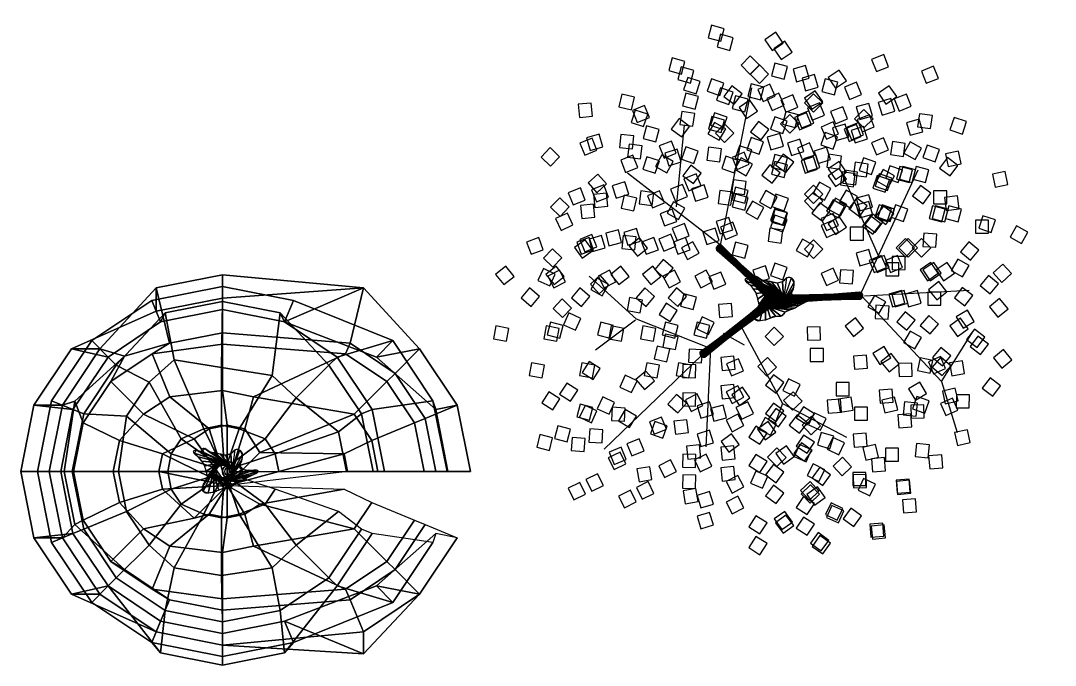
# Model space of a CAD drawing. Extents: x -6 to 11.6, y -2.5 to 13.7.
# Drawn here: x 5.31 to 10.99, y -2.5 to 1.04 of the extents above; entities that cross this region are included whole.
import ezdxf

# ---------------------------------------------------------------- set-up
doc = ezdxf.new("R2010")
doc.units = 0
doc.header["$LTSCALE"] = 1.25
doc.header["$MEASUREMENT"] = 0
doc.layers.get('0').update_dxf_attribs({"linetype": 'CONTINUOUS'})
doc.layers.add('PLANTS', color=3, linetype='CONTINUOUS')

# ---------------------------------------------------------------- blocks, each defined once
blk = doc.blocks.new('T3')
at = {"color": 10}
blk.add_lwpolyline([(0.0317, 0.0392, -0.117832), (0.0349, 0.0351, -0.109862), (0.036, 0.0296, -0.036437), (0.0354, 0.0234, -0.034184), (0.0339, 0.0169, -0.070317), (0.0317, 0.0123, 0.121404), (0.0307, 0.0095, 0.105675), (0.0309, 0.0078, 0.10563), (0.0317, 0.0063, 0.11787), (0.034, 0.0048, 0.050289), (0.0402, 0.0032, 0.018663), (0.0459, 0.0025, 0.01497), (0.0529, 0.0021, 0.087147), (0.0578, 0.0029, -0.118281), (0.0614, 0.0032, -0.325615), (0.0642, 0.0004, -0.326103), (0.0624, -0.0032, -0.032273), (0.0591, -0.0046, 0.027106), (0.055, -0.0063, 0.002318), (0.0467, -0.0105, 0.008478), (0.0444, -0.0116, 0.036344), (0.042, -0.0132, -0.022039), (0.0381, -0.0159, -0.092744), (0.0318, -0.0183, 0.069203), (0.0233, -0.0212, 0.147866), (0.0177, -0.0264, -0.172152), (0.0127, -0.0307, -0.132721), (0.0065, -0.0313, 0.108842), (-0.0011, -0.0317, 0.053805), (-0.0066, -0.0339, -0.040641), (-0.0138, -0.037, -0.081395), (-0.0294, -0.0396, -0.221332), (-0.0349, -0.037, -0.079922), (-0.0366, -0.0342, -0.108313), (-0.037, -0.0317, -0.048517), (-0.0366, -0.0289, -0.02389), (-0.0349, -0.0233, -0.137674), (-0.0294, -0.0155, 0.264867), (-0.0275, -0.0106, 0.017693), (-0.028, -0.0077, 0.00755), (-0.0296, -0.0011, 0.004346), (-0.0318, 0.0072, 0.010497), (-0.0328, 0.0106, 0.070056), (-0.0345, 0.0141, 0.023562), (-0.0413, 0.0233, 0.090241), (-0.0474, 0.0285, -0.118501), (-0.0519, 0.0328, -0.08154), (-0.0529, 0.0353, -0.126697), (-0.0529, 0.037, -0.215241), (-0.0518, 0.0384, -0.116434), (-0.0487, 0.0392, -0.22855), (-0.0456, 0.0377, 0.214017), (-0.0423, 0.036, 0.07524), (-0.0392, 0.0363, 0.190759), (-0.0381, 0.037, 0.274563), (-0.038, 0.0385, -0.2385), (-0.0381, 0.0402, -0.087445), (-0.0371, 0.0416, -0.110244), (-0.036, 0.0423, -0.136741), (-0.0342, 0.0425, -0.06456), (-0.0307, 0.0413, -0.144236), (-0.0272, 0.038, 0.201708), (-0.0243, 0.036, 0.026586), (-0.0197, 0.0351, -0.015616), (-0.0116, 0.0339, -0.012911), (-0.0034, 0.0321, 0.016293), (0.0032, 0.0307, 0.100723), (0.0087, 0.0308, 0.063874), (0.0169, 0.0339, 0.158892), (0.0202, 0.0372, -0.171356), (0.0233, 0.0402, -0.140353), (0.0277, 0.0409, -0.14068)], format="xyb", close=True, dxfattribs=at)
at = {"color": 10, "elevation": 0.2773}
for points in [[(0.0112, 0.0116), (0.0075, 0.0111), (0.0038, 0.009), (0.0017, 0.0069), (0.0001, 0.0037), (-0.0004, 0)], [(0.0112, 0.0116), (0.0149, 0.0111), (0.0186, 0.009), (0.0208, 0.0069), (0.0223, 0.0037), (0.0229, 0)], [(0.0112, -0.0116), (0.0075, -0.0111), (0.0038, -0.009), (0.0017, -0.0069), (0.0001, -0.0037), (-0.0004, 0)], [(0.0112, -0.0116), (0.0149, -0.0111), (0.0186, -0.009), (0.0208, -0.0069), (0.0223, -0.0037), (0.0229, 0)]]:
    blk.add_lwpolyline(points, dxfattribs=at)
at = {"color": 10}
for centre, radius in [((0, 0, 0.0593), 0.0169), ((0.0112, 0, 0.2773), 0.0116), ((0.0123, 0, 0.2741), 0.00847)]:
    blk.add_circle(centre, radius, dxfattribs=at)
at = {"color": 3}
mesh = blk.add_polymesh((16, 14), dxfattribs=dict(at, m_close=True))
for k, corner in enumerate([(0.0234, 0, 0.2719), (0.1026, 0, 0.3232), (0.2265, 0, 0.3215), (0.2752, 0, 0.4233), (0.2963, 0, 0.4657), (0.4107, 0, 0.5217), (0.4123, 0, 0.5679), (0.4535, 0, 0.7521), (0.4535, 0, 0.8368), (0.39, 0, 0.9003), (0.3688, 0, 1.0061), (0.2842, 0, 1.0484), (0.2287, 0, 1.1041), (0.008, -0.0254, 1.1063), (0.0218, 0.0081, 0.2719), (0.0962, 0.0324, 0.3232), (0.212, 0.0729, 0.3215), (0.2542, 0.1053, 0.4233), (0.2738, 0.1134, 0.4657), (0.3849, 0.1296, 0.5217), (0.3898, 0.1134, 0.5679), (0.4293, 0.1215, 0.7521), (0.4293, 0.1215, 0.8368), (0.3707, 0.0972, 0.9003), (0.3511, 0.0891, 1.0061), (0.2729, 0.0567, 1.0484), (0.2222, 0.0324, 1.1041), (0.008, -0.0254, 1.1063), (0.0172, 0.015, 0.2719), (0.0778, 0.0599, 0.3232), (0.1347, 0.1347, 0.3598), (0.1946, 0.1946, 0.4233), (0.2095, 0.2095, 0.4657), (0.3115, 0.2395, 0.5217), (0.2815, 0.2095, 0.564), (0.3605, 0.2245, 0.7521), (0.3605, 0.2245, 0.8368), (0.3156, 0.1796, 0.9003), (0.3006, 0.1646, 1.0061), (0.2408, 0.1048, 1.0484), (0.0679, 0.0345, 1.1063), (0.008, -0.0254, 1.1063), (0.0103, 0.0196, 0.2719), (0.0302, 0.0782, 0.3082), (0.0909, 0.176, 0.3232), (0.1053, 0.2901, 0.3933), (0.1134, 0.2738, 0.4657), (0.1296, 0.3129, 0.5715), (0.1134, 0.2738, 0.6138), (0.2575, 0.3359, 0.7693), (0.2575, 0.3359, 0.854), (0.2332, 0.2347, 0.9003), (0.2251, 0.2151, 1.0061), (0.0567, 0.1369, 0.9948), (0.0404, 0.0782, 1.0505), (0.008, -0.0254, 1.1063), (0.0022, 0.0212, 0.2719), (-0.0022, 0.0847, 0.3082), (-0.0022, 0.1905, 0.3082), (0, 0.311, 0.3933), (0, 0.2963, 0.4657), (0, 0.3387, 0.5715), (0, 0.2963, 0.6138), (0, 0.3175, 0.6985), (0, 0.3601, 0.8004), (0, 0.254, 0.8467), (0, 0.2328, 0.9525), (0, 0.1482, 0.9948), (0.008, 0.0847, 1.0505), (0.008, -0.0254, 1.1063), (-0.0059, 0.0196, 0.2719), (-0.0346, 0.0782, 0.3082), (-0.0886, 0.2045, 0.3104), (-0.1053, 0.2901, 0.3933), (-0.1134, 0.2738, 0.4657), (-0.1296, 0.3129, 0.5715), (-0.1134, 0.2738, 0.6138), (-0.1215, 0.2933, 0.6985), (-0.1215, 0.3359, 0.8004), (-0.0972, 0.2347, 0.8467), (-0.1291, 0.2151, 1.0061), (-0.0967, 0.1369, 1.0484), (-0.0244, 0.0782, 1.0505), (0.008, -0.0254, 1.1063), (-0.0127, 0.015, 0.2719), (-0.0756, 0.0599, 0.3275), (-0.1347, 0.1632, 0.3426), (-0.1946, 0.1946, 0.4233), (-0.2095, 0.2095, 0.4657), (-0.2395, 0.2395, 0.5715), (-0.2095, 0.2095, 0.6138), (-0.2765, 0.2245, 0.6794), (-0.2245, 0.2245, 0.7832), (-0.1796, 0.2113, 0.8553), (-0.2046, 0.1646, 1.0061), (-0.1448, 0.1048, 1.0484), (-0.0519, 0.0599, 1.0505), (0.008, -0.0254, 1.1063), (-0.0173, 0.0081, 0.2719), (-0.094, 0.0324, 0.3275), (-0.176, 0.1014, 0.3426), (-0.2542, 0.1053, 0.4233), (-0.2738, 0.1134, 0.4657), (-0.3129, 0.1296, 0.5715), (-0.2738, 0.1134, 0.6138), (-0.3453, 0.1215, 0.6794), (-0.2933, 0.1215, 0.7832), (-0.2707, 0.1289, 0.8667), (-0.2551, 0.0891, 1.0061), (-0.1889, 0.0567, 1.0714), (-0.1102, 0.0324, 1.1041), (0.008, -0.0254, 1.1063), (-0.0189, 0, 0.2719), (-0.1004, 0, 0.3275), (-0.1905, 0, 0.3598), (-0.2752, 0, 0.4233), (-0.2963, 0, 0.4657), (-0.3387, 0, 0.5715), (-0.2963, 0, 0.6138), (-0.3695, 0, 0.6794), (-0.3175, 0, 0.7832), (-0.29, 0, 0.8582), (-0.2728, 0, 1.0061), (-0.2002, 0, 1.0714), (-0.1167, 0, 1.1041), (0.008, -0.0254, 1.1063), (-0.0173, -0.0081, 0.2719), (-0.094, -0.0324, 0.3275), (-0.176, -0.0729, 0.3598), (-0.2542, -0.1053, 0.4233), (-0.2738, -0.1134, 0.4657), (-0.3129, -0.1296, 0.5715), (-0.2738, -0.1134, 0.6138), (-0.3453, -0.1215, 0.6794), (-0.2933, -0.1215, 0.7832), (-0.2707, -0.0972, 0.8582), (-0.2551, -0.0891, 1.0061), (-0.1889, -0.0567, 1.0714), (-0.1102, -0.0324, 1.1041), (0.008, -0.0254, 1.1063), (-0.0127, -0.015, 0.2719), (-0.0756, -0.0599, 0.3275), (-0.1347, -0.1347, 0.3598), (-0.1946, -0.1946, 0.4233), (-0.2095, -0.2095, 0.4657), (-0.2395, -0.2395, 0.5715), (-0.2095, -0.2095, 0.6138), (-0.2765, -0.2245, 0.6794), (-0.2245, -0.2245, 0.7832), (-0.1796, -0.1796, 0.8467), (-0.2046, -0.1646, 1.0061), (-0.1448, -0.1048, 1.0484), (-0.0519, -0.0852, 1.1063), (0.008, -0.0254, 1.1063), (-0.0059, -0.0196, 0.2719), (-0.0346, -0.0782, 0.3082), (-0.0886, -0.176, 0.3275), (-0.1053, -0.2542, 0.4233), (-0.1134, -0.3321, 0.4592), (-0.1296, -0.3129, 0.5715), (-0.1134, -0.2738, 0.6138), (-0.1215, -0.2933, 0.6985), (-0.1215, -0.2933, 0.7832), (-0.0972, -0.2347, 0.8467), (-0.1291, -0.2151, 1.0061), (-0.0967, -0.1369, 1.0484), (-0.0244, -0.0782, 1.0505), (0.008, -0.0254, 1.1063), (0.0022, -0.0212, 0.2719), (-0.0022, -0.0847, 0.3082), (-0.0022, -0.1905, 0.3082), (0, -0.2752, 0.4233), (0, -0.3546, 0.4592), (0, -0.3387, 0.5715), (0, -0.2963, 0.6138), (0, -0.3175, 0.6985), (0, -0.3175, 0.7832), (0, -0.254, 0.8467), (0, -0.2328, 0.9525), (0, -0.1482, 0.9948), (0.008, -0.0847, 1.0505), (0.008, -0.0254, 1.1063), (0.0103, -0.0196, 0.2719), (0.0302, -0.0782, 0.3082), (0.0909, -0.176, 0.3232), (0.1053, -0.2542, 0.4233), (0.1134, -0.3321, 0.4592), (0.1296, -0.3129, 0.5715), (0.1134, -0.2738, 0.6138), (0.2575, -0.3337, 0.7371), (0.2575, -0.2933, 0.8368), (0.2332, -0.2347, 0.9003), (0.2251, -0.2151, 1.0061), (0.0567, -0.1369, 0.9948), (0.0404, -0.0782, 1.0505), (0.008, -0.0254, 1.1063), (0.0172, -0.015, 0.2719), (0.0778, -0.0599, 0.3232), (0.1347, -0.1347, 0.3598), (0.1946, -0.1946, 0.4233), (0.2095, -0.2095, 0.4657), (0.3115, -0.2395, 0.5217), (0.2815, -0.2095, 0.564), (0.3605, -0.2245, 0.7521), (0.3605, -0.2245, 0.8368), (0.3156, -0.1796, 0.9003), (0.3006, -0.1646, 1.0061), (0.2408, -0.1048, 1.0484), (0.0679, -0.0599, 1.0505), (0.008, -0.0254, 1.1063), (0.0218, -0.0081, 0.2719), (0.0962, -0.0324, 0.3232), (0.212, -0.0729, 0.3215), (0.2542, -0.1053, 0.4233), (0.2738, -0.1134, 0.4657), (0.3849, -0.1296, 0.5217), (0.3898, -0.1134, 0.5679), (0.4293, -0.1215, 0.7521), (0.4293, -0.1215, 0.8368), (0.3707, -0.0972, 0.9003), (0.3511, -0.0891, 1.0061), (0.2729, -0.0567, 1.0484), (0.2222, -0.0324, 1.1041), (0.008, -0.0254, 1.1063)]):
    mesh.set_mesh_vertex(divmod(k, 14), corner)
at = {"color": 10}
mesh = blk.add_polymesh((2, 36), dxfattribs=dict(at, n_close=True))
for k, corner in enumerate([(0.0169, 0, 0.0593), (0.0167, 0.0029, 0.0593), (0.0159, 0.0058, 0.0593), (0.0147, 0.0085, 0.0593), (0.013, 0.0109, 0.0593), (0.0109, 0.013, 0.0593), (0.0085, 0.0147, 0.0593), (0.0058, 0.0159, 0.0593), (0.0029, 0.0167, 0.0593), (0, 0.0169, 0.0593), (-0.0029, 0.0167, 0.0593), (-0.0058, 0.0159, 0.0593), (-0.0085, 0.0147, 0.0593), (-0.0109, 0.013, 0.0593), (-0.013, 0.0109, 0.0593), (-0.0147, 0.0085, 0.0593), (-0.0159, 0.0058, 0.0593), (-0.0167, 0.0029, 0.0593), (-0.0169, 0, 0.0593), (-0.0167, -0.0029, 0.0593), (-0.0159, -0.0058, 0.0593), (-0.0147, -0.0085, 0.0593), (-0.013, -0.0109, 0.0593), (-0.0109, -0.013, 0.0593), (-0.0085, -0.0147, 0.0593), (-0.0058, -0.0159, 0.0593), (-0.0029, -0.0167, 0.0593), (0, -0.0169, 0.0593), (0.0029, -0.0167, 0.0593), (0.0058, -0.0159, 0.0593), (0.0085, -0.0147, 0.0593), (0.0109, -0.013, 0.0593), (0.013, -0.0109, 0.0593), (0.0147, -0.0085, 0.0593), (0.0159, -0.0058, 0.0593), (0.0167, -0.0029, 0.0593), (0.0223, 0.0396), (0.015, 0.0329), (0.0052, 0.0305), (-0.0048, 0.0324), (-0.0147, 0.0344), (-0.0247, 0.0361), (-0.0327, 0.0421), (-0.0383, 0.0368), (-0.0474, 0.0389), (-0.0522, 0.0334), (-0.0448, 0.0267), (-0.0381, 0.0191), (-0.0328, 0.0105), (-0.0301, 0.0007), (-0.0278, -0.0091), (-0.0317, -0.0177), (-0.0361, -0.0268), (-0.0354, -0.0365), (-0.0263, -0.0395), (-0.0163, -0.0378), (-0.0068, -0.0341), (0.0028, -0.0311), (0.0128, -0.0306), (0.0199, -0.0236), (0.0288, -0.019), (0.0384, -0.0157), (0.047, -0.0103), (0.0561, -0.0059), (0.0642, -0.0006), (0.0566, 0.0025), (0.0465, 0.0024), (0.0365, 0.004), (0.031, 0.0108), (0.0348, 0.0202), (0.036, 0.0303), (0.0317, 0.0392)]):
    mesh.set_mesh_vertex(divmod(k, 36), corner)
mesh = blk.add_polymesh((2, 36), dxfattribs=dict(at, n_close=True))
for k, corner in enumerate([(0.0169, 0, 0.0593), (0.0167, 0.0029, 0.0593), (0.0159, 0.0058, 0.0593), (0.0147, 0.0085, 0.0593), (0.013, 0.0109, 0.0593), (0.0109, 0.013, 0.0593), (0.0085, 0.0147, 0.0593), (0.0058, 0.0159, 0.0593), (0.0029, 0.0167, 0.0593), (0, 0.0169, 0.0593), (-0.0029, 0.0167, 0.0593), (-0.0058, 0.0159, 0.0593), (-0.0085, 0.0147, 0.0593), (-0.0109, 0.013, 0.0593), (-0.013, 0.0109, 0.0593), (-0.0147, 0.0085, 0.0593), (-0.0159, 0.0058, 0.0593), (-0.0167, 0.0029, 0.0593), (-0.0169, 0, 0.0593), (-0.0167, -0.0029, 0.0593), (-0.0159, -0.0058, 0.0593), (-0.0147, -0.0085, 0.0593), (-0.013, -0.0109, 0.0593), (-0.0109, -0.013, 0.0593), (-0.0085, -0.0147, 0.0593), (-0.0058, -0.0159, 0.0593), (-0.0029, -0.0167, 0.0593), (0, -0.0169, 0.0593), (0.0029, -0.0167, 0.0593), (0.0058, -0.0159, 0.0593), (0.0085, -0.0147, 0.0593), (0.0109, -0.013, 0.0593), (0.013, -0.0109, 0.0593), (0.0147, -0.0085, 0.0593), (0.0159, -0.0058, 0.0593), (0.0167, -0.0029, 0.0593), (0.0116, 0, 0.2773), (0.0115, 0.002, 0.2773), (0.0109, 0.004, 0.2773), (0.0101, 0.0058, 0.2773), (0.0089, 0.0075, 0.2773), (0.0075, 0.0089, 0.2773), (0.0058, 0.0101, 0.2773), (0.004, 0.0109, 0.2773), (0.002, 0.0115, 0.2773), (0, 0.0116, 0.2773), (-0.002, 0.0115, 0.2773), (-0.004, 0.0109, 0.2773), (-0.0058, 0.0101, 0.2773), (-0.0075, 0.0089, 0.2773), (-0.0089, 0.0075, 0.2773), (-0.0101, 0.0058, 0.2773), (-0.0109, 0.004, 0.2773), (-0.0115, 0.002, 0.2773), (-0.0116, 0, 0.2773), (-0.0115, -0.002, 0.2773), (-0.0109, -0.004, 0.2773), (-0.0101, -0.0058, 0.2773), (-0.0089, -0.0075, 0.2773), (-0.0075, -0.0089, 0.2773), (-0.0058, -0.0101, 0.2773), (-0.004, -0.0109, 0.2773), (-0.002, -0.0115, 0.2773), (0, -0.0116, 0.2773), (0.002, -0.0115, 0.2773), (0.004, -0.0109, 0.2773), (0.0058, -0.0101, 0.2773), (0.0075, -0.0089, 0.2773), (0.0089, -0.0075, 0.2773), (0.0101, -0.0058, 0.2773), (0.0109, -0.004, 0.2773), (0.0115, -0.002, 0.2773)]):
    mesh.set_mesh_vertex(divmod(k, 36), corner)
blk = doc.blocks.new('3DLF-S')
at = {"color": 3}
blk.add_3dface([(0, 0), (-4, -4, -4), (0, -8, -8), (4, -4, -4)], dxfattribs=at)
blk = doc.blocks.new('3DLFS-S')
at = {"color": 92}
for p, rotation in [((-7.25, 0.25, 10.5), 338.5232090204596), ((11.5, -2.25, 8.5), 25.76932762433872), ((-21.75, -8.25, -0.46), 330.9453959009229), ((28, -11.58, 2.5), 29.93151184050779), ((-11.25, -21.75), 349.3803447238449), ((11, -25.71, 1), 29.93151184050779)]:
    blk.add_blockref('3DLF-S', p, dxfattribs=dict(at, rotation=rotation))
blk.add_blockref('3DLF-S', (-1.75, -11.41, 4.75), dxfattribs=at)
blk = doc.blocks.new('T48')
at = {"color": 10, "extrusion": (6.99446e-33, -1, -1.83772e-16)}
for p, q in [((-0.0984, 0.0995, 0.6032), (-0.0413, 0.3873, 0.7588)), ((-0.1789, 0.1693, 0.6646), (-0.164, 0.3196, 0.8033)), ((-0.0984, 0.0995, 0.5958), (-0.2688, 0.2307, 0.725)), ((0.1651, 0.0063, 0.4593), (0.3567, 0.0169, 0.5895))]:
    blk.add_line(p, q, dxfattribs=at)
at = {"color": 10}
for p, q in [((0.1916, 0.0783, 0.5027), (0.1238, 0.2318, 0.5027)), ((0.1566, 0.0063, 0.4614), (0.2635, 0.2371, 0.6022)), ((-0.2519, -0.036, 0.508), (-0.3387, 0.0423, 0.5387)), ((0.1598, 0.0063, 0.4614), (0.3059, -0.1503, 0.6022)), ((-0.12, -0.0885, 0.417), (-0.2519, -0.036, 0.508)), ((-0.254, -0.0381, 0.5122), (-0.3271, -0.0931, 0.6011)), ((-0.0624, -0.0466, 0.3387), (0.0148, -0.1905, 0.3598)), ((0.3059, -0.1503, 0.6022), (0.3641, -0.0582, 0.653)), ((-0.1168, -0.0885, 0.417), (-0.1253, -0.2699, 0.5122)), ((-0.3111, -0.2741, 0.6445), (-0.1333, -0.1027, 0.4233)), ((0.3059, -0.1503, 0.6022), (0.3344, -0.2434, 0.6382)), ((0.0148, -0.1905, 0.3598), (0.0011, -0.2275, 0.4117)), ((0.0148, -0.1905, 0.3598), (0.1323, -0.2519, 0.3598))]:
    blk.add_line(p, q, dxfattribs=at)
at = {"color": 10, "extrusion": (1, 0, 0)}
blk.add_line((-0.0544, -0.0836, 0.4307), (-0.0929, -0.0624, 0.6985), dxfattribs=at)
at = {"color": 10}
blk.add_lwpolyline([(0.0317, 0.0392, -0.117832), (0.0349, 0.0351, -0.109862), (0.036, 0.0296, -0.036437), (0.0354, 0.0234, -0.034184), (0.0339, 0.0169, -0.070317), (0.0317, 0.0123, 0.121404), (0.0307, 0.0095, 0.105675), (0.0309, 0.0078, 0.10563), (0.0317, 0.0063, 0.11787), (0.034, 0.0048, 0.050289), (0.0402, 0.0032, 0.018663), (0.0459, 0.0025, 0.01497), (0.0529, 0.0021, 0.087147), (0.0578, 0.0029, -0.118281), (0.0614, 0.0032, -0.325615), (0.0642, 0.0004, -0.326103), (0.0624, -0.0032, -0.032273), (0.0591, -0.0046, 0.027106), (0.055, -0.0063, 0.002318), (0.0467, -0.0105, 0.008478), (0.0444, -0.0116, 0.036344), (0.042, -0.0132, -0.022039), (0.0381, -0.0159, -0.092744), (0.0318, -0.0183, 0.069203), (0.0233, -0.0212, 0.147866), (0.0177, -0.0264, -0.172152), (0.0127, -0.0307, -0.132721), (0.0065, -0.0313, 0.108842), (-0.0011, -0.0317, 0.053805), (-0.0066, -0.0339, -0.040641), (-0.0138, -0.037, -0.081395), (-0.0294, -0.0396, -0.221332), (-0.0349, -0.037, -0.079922), (-0.0366, -0.0342, -0.108313), (-0.037, -0.0317, -0.048517), (-0.0366, -0.0289, -0.02389), (-0.0349, -0.0233, -0.137674), (-0.0294, -0.0155, 0.264867), (-0.0275, -0.0106, 0.017693), (-0.028, -0.0077, 0.00755), (-0.0296, -0.0011, 0.004346), (-0.0318, 0.0072, 0.010497), (-0.0328, 0.0106, 0.070056), (-0.0345, 0.0141, 0.023562), (-0.0413, 0.0233, 0.090241), (-0.0474, 0.0285, -0.118501), (-0.0519, 0.0328, -0.08154), (-0.0529, 0.0353, -0.126697), (-0.0529, 0.037, -0.215241), (-0.0518, 0.0384, -0.116434), (-0.0487, 0.0392, -0.22855), (-0.0456, 0.0377, 0.214017), (-0.0423, 0.036, 0.07524), (-0.0392, 0.0363, 0.190759), (-0.0381, 0.037, 0.274563), (-0.038, 0.0385, -0.2385), (-0.0381, 0.0402, -0.087445), (-0.0371, 0.0416, -0.110244), (-0.036, 0.0423, -0.136741), (-0.0342, 0.0425, -0.06456), (-0.0307, 0.0413, -0.144236), (-0.0272, 0.038, 0.201708), (-0.0243, 0.036, 0.026586), (-0.0197, 0.0351, -0.015616), (-0.0116, 0.0339, -0.012911), (-0.0034, 0.0321, 0.016293), (0.0032, 0.0307, 0.100723), (0.0087, 0.0308, 0.063874), (0.0169, 0.0339, 0.158892), (0.0202, 0.0372, -0.171356), (0.0233, 0.0402, -0.140353), (0.0277, 0.0409, -0.14068)], format="xyb", close=True, dxfattribs=at)
blk.add_circle((0, 0, 0.0593), 0.0169, dxfattribs=at)
at = {"color": 10, "extrusion": (0.668965, 4.71754e-17, 0.743294)}
blk.add_circle((0.0067, 0.1929, 0.4486), 0.00635, dxfattribs=at)
at = {"color": 92, "xscale": 0.00423333291, "yscale": 0.00423333291, "zscale": 0.00423333291}
for p, rotation in [((-0.0512, 0.3634, 0.4773), 180), ((-0.0347, 0.3469, 0.5778), 180), ((0.2193, 0.2927, 0.6911), 127.0355451173859), ((-0.1257, 0.2737, 0.7715), 217.0355451173859), ((0.0646, 0.2942, 0.7715), 180), ((0.1697, 0.2419, 0.5345), 127.0355451173859), ((-0.2751, 0.2492, 0.5313), 241.10908773184), ((0.0532, 0.2187, 0.4392), 127.0355451173859), ((-0.2217, 0.214, 0.6223), 217.0355451173859), ((-0.0766, 0.2087, 0.5239), 217.0355451173859), ((0.0212, 0.2561, 0.581), 180), ((0.0824, 0.1895, 0.3736), 127.0355451173859), ((0.1019, 0.2041, 0.7334), 127.0355451173859), ((0.1566, 0.2654, 0.6181), 180), ((-0.0983, 0.239, 0.6773), 180), ((0.0782, 0.1863, 0.8901), 127.0355451173859), ((-0.0313, 0.1487, 0.9155), 217.0355451173859), ((-0.2004, 0.1285, 0.6773), 217.0355451173859), ((-0.056, 0.1294, 0.5408), 217.0355451173859), ((0.3278, 0.115, 0.6159), 116.7371100578059), ((0.0646, 0.127, 0.8805), 180), ((0.0356, 0.06, 0.8699), 217.0355451173859), ((0.0646, 0.1143, 0.3831), 180), ((0.1746, 0.1016, 0.8901), 90), ((0.1799, 0.1016, 0.3736), 90), ((0.2043, 0.1016, 0.7334), 90), ((-0.2706, 0.0643, 0.3937), 241.10908773184), ((0.2753, 0.0475, 0.4286), 105.1767250495332), ((-0.2856, 0.0738, 0.6742), 260.280514680602), ((-0.1363, 0.0536, 0.6773), 274.426310174705), ((0.0646, 0.0265, 0.8699), 180), ((0.1228, -0.0191, 0.6773), 105.1767250495332), ((-0.3807, 0.0017, 0.5165), 274.426310174705), ((-0.2887, 0.0017, 0.8181), 274.426310174705), ((-0.1701, 0.0017, 0.454), 274.426310174705), ((-0.1119, 0.0017, 0.9165), 274.426310174705), ((0.188, -0.0842, 0.6551), 105.1767250495332), ((0.24, -0.0892, 0.7673), 68.14117993214732), ((0.2855, -0.0824, 0.5175), 54.73338241883649), ((-0.0904, -0.066, 0.9165), 311.4618552920909), ((0.2622, -0.1654, 0.5673), 68.14117993214732), ((0.0168, -0.0972, 0.8329), 19.52835435071045), ((-0.2315, -0.1725, 0.8181), 311.4618552920909), ((-0.0451, -0.1141, 0.7705), 342.4928092333245), ((-0.1488, -0.2181, 0.453), 294.8881552746311), ((0.0639, -0.1597, 0.9017), 19.52835435071045), ((-0.305, -0.2279, 0.5165), 311.4618552920909), ((-0.2725, -0.2122, 0.6456), 311.4618552920909), ((-0.0451, -0.166, 0.9017), 342.4928092333245), ((0.0694, -0.1975, 0.4646), 28.35728449507812), ((0.0977, -0.2045, 0.6371), 19.52835435071045), ((-0.0635, -0.1995, 0.4646), 351.3217393776923), ((0.1544, -0.2796, 0.7345), 19.52835435071045), ((-0.0451, -0.2782, 0.6371), 342.4928092333245), ((-0.0451, -0.3163, 0.7345), 342.4928092333245), ((0.0947, -0.3242, 0.635), 19.52835435071045), ((0.0952, -0.3294, 0.508), 20.68147253157148)]:
    blk.add_blockref('3DLFS-S', p, dxfattribs=dict(at, rotation=rotation))
at = {"xscale": 0.00423333291, "yscale": 0.00423333291, "zscale": 0.00423333291}
for p, rotation in [((-0.0783, -0.0074, 0.9843), 319.1446237411043), ((0.0603, -0.0508, 0.9843), 46.3875157474432)]:
    blk.add_blockref('3DLF-S', p, dxfattribs=dict(at, rotation=rotation))
blk.add_blockref('3DLF-S', (0, -0.0508, 0.9843), dxfattribs=at)
at = {"color": 10}
mesh = blk.add_polymesh((2, 36), dxfattribs=dict(at, n_close=True))
for k, corner in enumerate([(-0.0046, 0.0044, 0.2678), (-0.0035, 0.0053, 0.2678), (-0.0022, 0.0061, 0.2678), (-0.0009, 0.0067, 0.2678), (0.0006, 0.007, 0.2678), (0.0021, 0.007, 0.2678), (0.0035, 0.0068, 0.2678), (0.0049, 0.0063, 0.2678), (0.0062, 0.0056, 0.2678), (0.0074, 0.0047, 0.2678), (0.0083, 0.0036, 0.2678), (0.0091, 0.0023, 0.2678), (0.0097, 0.0009, 0.2678), (0.0099, -0.0005, 0.2678), (0.01, -0.002, 0.2678), (0.0098, -0.0034, 0.2678), (0.0093, -0.0048, 0.2678), (0.0086, -0.0061, 0.2678), (0.0077, -0.0073, 0.2678), (0.0066, -0.0083, 0.2678), (0.0053, -0.009, 0.2678), (0.0039, -0.0096, 0.2678), (0.0025, -0.0099, 0.2678), (0.001, -0.0099, 0.2678), (-0.0004, -0.0097, 0.2678), (-0.0018, -0.0092, 0.2678), (-0.0031, -0.0085, 0.2678), (-0.0043, -0.0076, 0.2678), (-0.0053, -0.0065, 0.2678), (-0.006, -0.0052, 0.2678), (-0.0066, -0.0039, 0.2678), (-0.0069, -0.0024, 0.2678), (-0.0069, -0.0009, 0.2678), (-0.0067, 0.0005, 0.2678), (-0.0062, 0.0019, 0.2678), (-0.0055, 0.0032, 0.2678), (-0.0963, 0.0992, 0.5969), (-0.0957, 0.0985, 0.5976), (-0.0954, 0.0978, 0.5983), (-0.0951, 0.0969, 0.599), (-0.0951, 0.096, 0.5996), (-0.0952, 0.095, 0.6001), (-0.0955, 0.094, 0.6006), (-0.0959, 0.0931, 0.6009), (-0.0965, 0.0922, 0.6011), (-0.0972, 0.0913, 0.6011), (-0.098, 0.0906, 0.6011), (-0.0989, 0.0899, 0.6009), (-0.0999, 0.0894, 0.6006), (-0.1008, 0.0891, 0.6001), (-0.1018, 0.0889, 0.5996), (-0.1027, 0.0889, 0.599), (-0.1036, 0.0891, 0.5983), (-0.1043, 0.0894, 0.5976), (-0.105, 0.0899, 0.5969), (-0.1055, 0.0906, 0.5961), (-0.1059, 0.0913, 0.5954), (-0.1061, 0.0922, 0.5948), (-0.1062, 0.0931, 0.5942), (-0.1061, 0.0941, 0.5936), (-0.1058, 0.0951, 0.5932), (-0.1053, 0.096, 0.5929), (-0.1048, 0.0969, 0.5927), (-0.1041, 0.0978, 0.5926), (-0.1032, 0.0985, 0.5927), (-0.1024, 0.0992, 0.5929), (-0.1014, 0.0997, 0.5932), (-0.1004, 0.1, 0.5936), (-0.0995, 0.1002, 0.5942), (-0.0986, 0.1002, 0.5948), (-0.0977, 0.1, 0.5954), (-0.0969, 0.0997, 0.5961)]):
    mesh.set_mesh_vertex(divmod(k, 36), corner)
mesh = blk.add_polymesh((2, 36), dxfattribs=dict(at, n_close=True))
for k, corner in enumerate([(0.0169, 0, 0.0593), (0.0167, 0.0029, 0.0593), (0.0159, 0.0058, 0.0593), (0.0147, 0.0085, 0.0593), (0.013, 0.0109, 0.0593), (0.0109, 0.013, 0.0593), (0.0085, 0.0147, 0.0593), (0.0058, 0.0159, 0.0593), (0.0029, 0.0167, 0.0593), (0, 0.0169, 0.0593), (-0.0029, 0.0167, 0.0593), (-0.0058, 0.0159, 0.0593), (-0.0085, 0.0147, 0.0593), (-0.0109, 0.013, 0.0593), (-0.013, 0.0109, 0.0593), (-0.0147, 0.0085, 0.0593), (-0.0159, 0.0058, 0.0593), (-0.0167, 0.0029, 0.0593), (-0.0169, 0, 0.0593), (-0.0167, -0.0029, 0.0593), (-0.0159, -0.0058, 0.0593), (-0.0147, -0.0085, 0.0593), (-0.013, -0.0109, 0.0593), (-0.0109, -0.013, 0.0593), (-0.0085, -0.0147, 0.0593), (-0.0058, -0.0159, 0.0593), (-0.0029, -0.0167, 0.0593), (0, -0.0169, 0.0593), (0.0029, -0.0167, 0.0593), (0.0058, -0.0159, 0.0593), (0.0085, -0.0147, 0.0593), (0.0109, -0.013, 0.0593), (0.013, -0.0109, 0.0593), (0.0147, -0.0085, 0.0593), (0.0159, -0.0058, 0.0593), (0.0167, -0.0029, 0.0593), (0.0223, 0.0396), (0.015, 0.0329), (0.0052, 0.0305), (-0.0048, 0.0324), (-0.0147, 0.0344), (-0.0247, 0.0361), (-0.0327, 0.0421), (-0.0383, 0.0368), (-0.0474, 0.0389), (-0.0522, 0.0334), (-0.0448, 0.0267), (-0.0381, 0.0191), (-0.0328, 0.0105), (-0.0301, 0.0007), (-0.0278, -0.0091), (-0.0317, -0.0177), (-0.0361, -0.0268), (-0.0354, -0.0365), (-0.0263, -0.0395), (-0.0163, -0.0378), (-0.0068, -0.0341), (0.0028, -0.0311), (0.0128, -0.0306), (0.0199, -0.0236), (0.0288, -0.019), (0.0384, -0.0157), (0.047, -0.0103), (0.0561, -0.0059), (0.0642, -0.0006), (0.0566, 0.0025), (0.0465, 0.0024), (0.0365, 0.004), (0.031, 0.0108), (0.0348, 0.0202), (0.036, 0.0303), (0.0317, 0.0392)]):
    mesh.set_mesh_vertex(divmod(k, 36), corner)
mesh = blk.add_polymesh((2, 36), dxfattribs=dict(at, n_close=True))
for k, corner in enumerate([(-0.0047, -0.0042, 0.2678), (-0.0056, -0.0031, 0.2678), (-0.0063, -0.0017, 0.2678), (-0.0067, -0.0003, 0.2678), (-0.0069, 0.0011, 0.2678), (-0.0068, 0.0026, 0.2678), (-0.0065, 0.004, 0.2678), (-0.0059, 0.0054, 0.2678), (-0.0051, 0.0066, 0.2678), (-0.0041, 0.0077, 0.2678), (-0.0029, 0.0086, 0.2678), (-0.0016, 0.0093, 0.2678), (-0.0002, 0.0097, 0.2678), (0.0013, 0.0099, 0.2678), (0.0028, 0.0098, 0.2678), (0.0042, 0.0095, 0.2678), (0.0056, 0.0089, 0.2678), (0.0068, 0.0081, 0.2678), (0.0079, 0.0071, 0.2678), (0.0088, 0.0059, 0.2678), (0.0094, 0.0046, 0.2678), (0.0099, 0.0032, 0.2678), (0.01, 0.0017, 0.2678), (0.01, 0.0002, 0.2678), (0.0096, -0.0012, 0.2678), (0.009, -0.0026, 0.2678), (0.0082, -0.0038, 0.2678), (0.0072, -0.0049, 0.2678), (0.0061, -0.0058, 0.2678), (0.0047, -0.0064, 0.2678), (0.0033, -0.0069, 0.2678), (0.0019, -0.007, 0.2678), (0.0004, -0.007, 0.2678), (-0.0011, -0.0066, 0.2678), (-0.0024, -0.0061, 0.2678), (-0.0036, -0.0053, 0.2678), (-0.1348, -0.0955, 0.4233), (-0.1341, -0.0951, 0.4241), (-0.1334, -0.0948, 0.4248), (-0.1325, -0.0946, 0.4254), (-0.1316, -0.0946, 0.426), (-0.1306, -0.0948, 0.4266), (-0.1297, -0.0952, 0.427), (-0.1287, -0.0957, 0.4273), (-0.1279, -0.0963, 0.4275), (-0.1271, -0.0971, 0.4276), (-0.1264, -0.098, 0.4275), (-0.1258, -0.0989, 0.4273), (-0.1254, -0.0999, 0.427), (-0.1252, -0.1009, 0.4266), (-0.1251, -0.1019, 0.426), (-0.1251, -0.1028, 0.4254), (-0.1254, -0.1036, 0.4248), (-0.1258, -0.1044, 0.4241), (-0.1263, -0.105, 0.4233), (-0.127, -0.1055, 0.4226), (-0.1278, -0.1058, 0.4219), (-0.1287, -0.1059, 0.4212), (-0.1296, -0.1059, 0.4206), (-0.1305, -0.1057, 0.4201), (-0.1315, -0.1054, 0.4196), (-0.1324, -0.1049, 0.4193), (-0.1333, -0.1042, 0.4191), (-0.1341, -0.1034, 0.4191), (-0.1348, -0.1026, 0.4191), (-0.1353, -0.1016, 0.4193), (-0.1357, -0.1006, 0.4196), (-0.136, -0.0997, 0.4201), (-0.1361, -0.0987, 0.4206), (-0.136, -0.0978, 0.4212), (-0.1358, -0.0969, 0.4219), (-0.1354, -0.0962, 0.4226)]):
    mesh.set_mesh_vertex(divmod(k, 36), corner)
mesh = blk.add_polymesh((2, 36), dxfattribs=dict(at, n_close=True))
for k, corner in enumerate([(0.0169, 0, 0.0593), (0.0167, 0.0029, 0.0593), (0.0159, 0.0058, 0.0593), (0.0147, 0.0085, 0.0593), (0.013, 0.0109, 0.0593), (0.0109, 0.013, 0.0593), (0.0085, 0.0147, 0.0593), (0.0058, 0.0159, 0.0593), (0.0029, 0.0167, 0.0593), (0, 0.0169, 0.0593), (-0.0029, 0.0167, 0.0593), (-0.0058, 0.0159, 0.0593), (-0.0085, 0.0147, 0.0593), (-0.0109, 0.013, 0.0593), (-0.013, 0.0109, 0.0593), (-0.0147, 0.0085, 0.0593), (-0.0159, 0.0058, 0.0593), (-0.0167, 0.0029, 0.0593), (-0.0169, 0, 0.0593), (-0.0167, -0.0029, 0.0593), (-0.0159, -0.0058, 0.0593), (-0.0147, -0.0085, 0.0593), (-0.013, -0.0109, 0.0593), (-0.0109, -0.013, 0.0593), (-0.0085, -0.0147, 0.0593), (-0.0058, -0.0159, 0.0593), (-0.0029, -0.0167, 0.0593), (0, -0.0169, 0.0593), (0.0029, -0.0167, 0.0593), (0.0058, -0.0159, 0.0593), (0.0085, -0.0147, 0.0593), (0.0109, -0.013, 0.0593), (0.013, -0.0109, 0.0593), (0.0147, -0.0085, 0.0593), (0.0159, -0.0058, 0.0593), (0.0167, -0.0029, 0.0593), (0.0116, 0, 0.2773), (0.0115, 0.002, 0.2773), (0.0109, 0.004, 0.2773), (0.0101, 0.0058, 0.2773), (0.0089, 0.0075, 0.2773), (0.0075, 0.0089, 0.2773), (0.0058, 0.0101, 0.2773), (0.004, 0.0109, 0.2773), (0.002, 0.0115, 0.2773), (0, 0.0116, 0.2773), (-0.002, 0.0115, 0.2773), (-0.004, 0.0109, 0.2773), (-0.0058, 0.0101, 0.2773), (-0.0075, 0.0089, 0.2773), (-0.0089, 0.0075, 0.2773), (-0.0101, 0.0058, 0.2773), (-0.0109, 0.004, 0.2773), (-0.0115, 0.002, 0.2773), (-0.0116, 0, 0.2773), (-0.0115, -0.002, 0.2773), (-0.0109, -0.004, 0.2773), (-0.0101, -0.0058, 0.2773), (-0.0089, -0.0075, 0.2773), (-0.0075, -0.0089, 0.2773), (-0.0058, -0.0101, 0.2773), (-0.004, -0.0109, 0.2773), (-0.002, -0.0115, 0.2773), (0, -0.0116, 0.2773), (0.002, -0.0115, 0.2773), (0.004, -0.0109, 0.2773), (0.0058, -0.0101, 0.2773), (0.0075, -0.0089, 0.2773), (0.0089, -0.0075, 0.2773), (0.0101, -0.0058, 0.2773), (0.0109, -0.004, 0.2773), (0.0115, -0.002, 0.2773)]):
    mesh.set_mesh_vertex(divmod(k, 36), corner)
mesh = blk.add_polymesh((2, 36), dxfattribs=dict(at, n_close=True))
for k, corner in enumerate([(0.0095, 0, 0.2741), (0.0094, 0.0015, 0.2741), (0.009, 0.0029, 0.2741), (0.0084, 0.0042, 0.2741), (0.0075, 0.0054, 0.2741), (0.0065, 0.0065, 0.2741), (0.0053, 0.0073, 0.2741), (0.004, 0.008, 0.2741), (0.0025, 0.0083, 0.2741), (0.0011, 0.0085, 0.2741), (-0.0004, 0.0083, 0.2741), (-0.0018, 0.008, 0.2741), (-0.0032, 0.0073, 0.2741), (-0.0044, 0.0065, 0.2741), (-0.0054, 0.0054, 0.2741), (-0.0063, 0.0042, 0.2741), (-0.0069, 0.0029, 0.2741), (-0.0073, 0.0015, 0.2741), (-0.0074, 0, 0.2741), (-0.0073, -0.0015, 0.2741), (-0.0069, -0.0029, 0.2741), (-0.0063, -0.0042, 0.2741), (-0.0054, -0.0054, 0.2741), (-0.0044, -0.0065, 0.2741), (-0.0032, -0.0073, 0.2741), (-0.0018, -0.008, 0.2741), (-0.0004, -0.0083, 0.2741), (0.0011, -0.0085, 0.2741), (0.0025, -0.0083, 0.2741), (0.004, -0.008, 0.2741), (0.0053, -0.0073, 0.2741), (0.0065, -0.0065, 0.2741), (0.0075, -0.0054, 0.2741), (0.0084, -0.0042, 0.2741), (0.009, -0.0029, 0.2741), (0.0094, -0.0015, 0.2741), (0.1567, 0.0131, 0.4625), (0.1559, 0.013, 0.4632), (0.1551, 0.0127, 0.4639), (0.1544, 0.0122, 0.4646), (0.1537, 0.0116, 0.4652), (0.1531, 0.0108, 0.4657), (0.1526, 0.0099, 0.4662), (0.1523, 0.0089, 0.4665), (0.1521, 0.0078, 0.4667), (0.152, 0.0067, 0.4667), (0.1521, 0.0056, 0.4667), (0.1523, 0.0046, 0.4665), (0.1526, 0.0036, 0.4662), (0.1531, 0.0027, 0.4657), (0.1537, 0.0019, 0.4652), (0.1544, 0.0012, 0.4646), (0.1551, 0.0008, 0.4639), (0.1559, 0.0005, 0.4632), (0.1567, 0.0004, 0.4625), (0.1576, 0.0005, 0.4617), (0.1583, 0.0008, 0.461), (0.1591, 0.0012, 0.4604), (0.1598, 0.0019, 0.4597), (0.1604, 0.0027, 0.4592), (0.1608, 0.0036, 0.4588), (0.1612, 0.0046, 0.4585), (0.1614, 0.0056, 0.4583), (0.1615, 0.0067, 0.4582), (0.1614, 0.0078, 0.4583), (0.1612, 0.0089, 0.4585), (0.1608, 0.0099, 0.4588), (0.1604, 0.0108, 0.4592), (0.1598, 0.0116, 0.4597), (0.1591, 0.0122, 0.4604), (0.1583, 0.0127, 0.461), (0.1576, 0.013, 0.4617)]):
    mesh.set_mesh_vertex(divmod(k, 36), corner)

msp = doc.modelspace()

# ---------------------------------------------------------------- block references
at = {"layer": 'PLANTS', "xscale": 3, "yscale": 3, "zscale": 3}
for name, p in [('T48', (9.443, -0.489)), ('T3', (6.415, -1.434))]:
    msp.add_blockref(name, p, dxfattribs=at)

doc.saveas('drawing.dxf')
